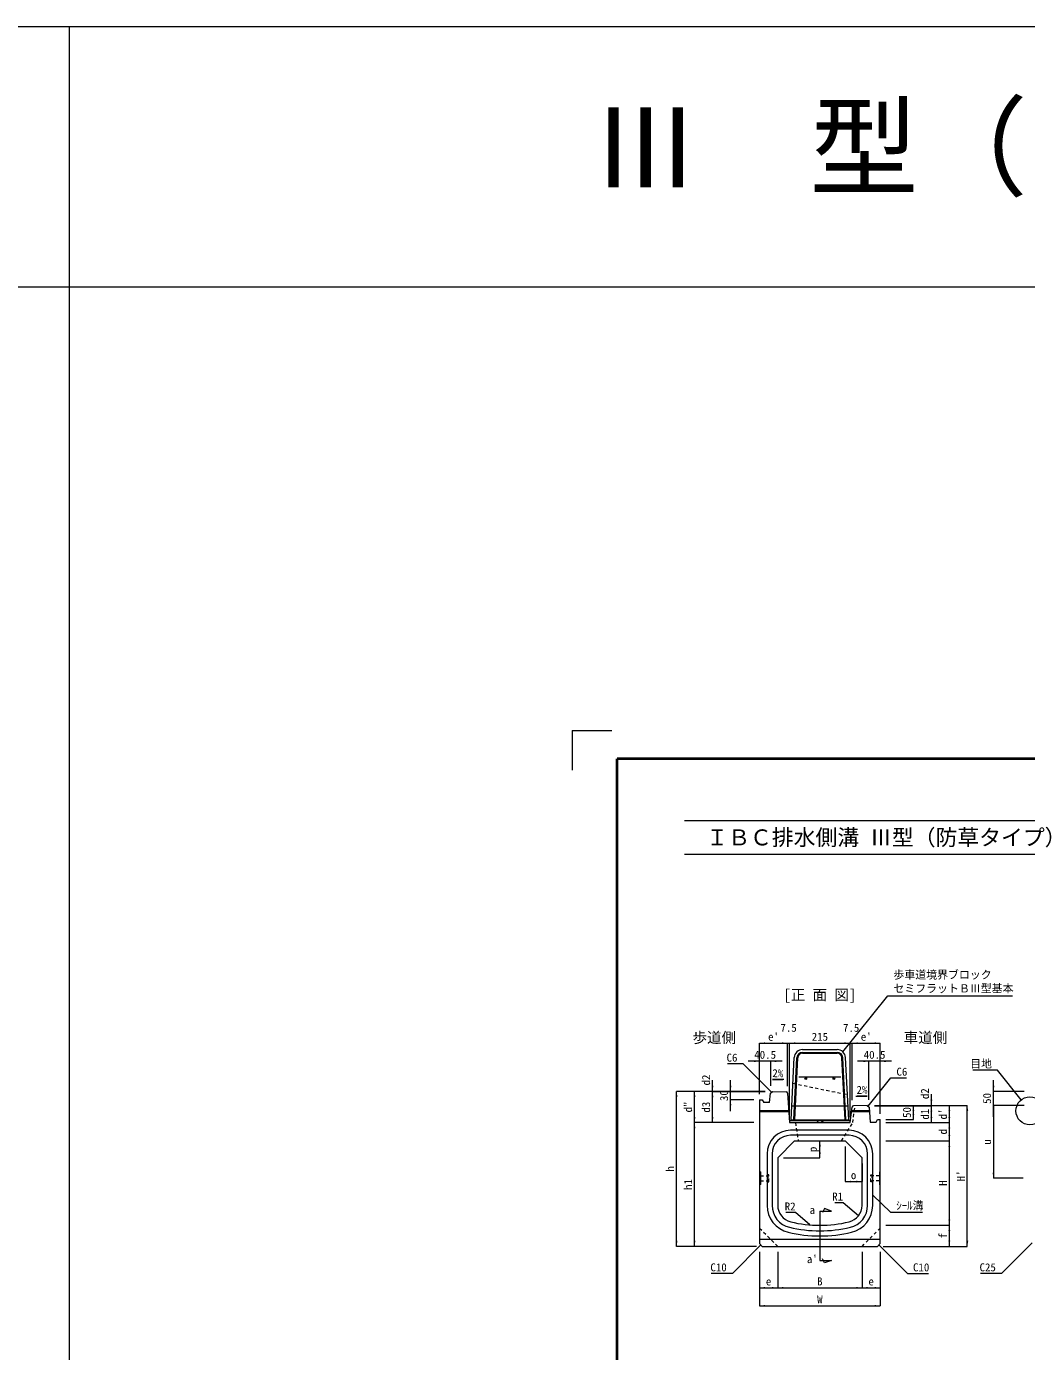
# Model space of a CAD drawing. Units: millimetres at full size. Extents: x 88303 to 103503, y -4520 to 5263.
# Drawn here: x 95751 to 99310, y 549 to 5263 of the extents above; entities that cross this region are included whole.
import ezdxf
from ezdxf.enums import TextEntityAlignment as Align

# ---------------------------------------------------------------- set-up
doc = ezdxf.new("R2010")
doc.units = ezdxf.units.MM
doc.header["$LTSCALE"] = 15
for name, pattern in [('USER1', [1.35, 0.75, -0.6]), ('USER2', [28.575, 19.05, -3.175, 3.175, -3.175]), ('USER3', [1.35, 0.75, -0.6])]:
    doc.linetypes.add(name, pattern=pattern)
for name, color, linetype, lineweight in [('0_2', 7, 'Continuous', 9), ('Defpoints_3', 7, 'Continuous', 13), ('インサート', 3, 'USER3', 9), ('図枠', 7, 'Continuous', 5), ('境界ブロック', 102, 'Continuous', 13), ('寸法線', 7, 'Continuous', 13), ('引出線', 4, 'Continuous', 13), ('排水孔', 30, 'Continuous', 5), ('本体', 2, 'Continuous', 13), ('枠', 5, 'Continuous', 20), ('目地', 132, 'Continuous', 5)]:
    doc.layers.add(name, color=color, linetype=linetype, lineweight=lineweight)
doc.layers.add('文字', color=7, linetype='Continuous')
doc.styles.add('ＭＳ ゴシック', font='')
doc.styles.get('ＭＳ ゴシック').set_extended_font_data('MS Gothic')

# ---------------------------------------------------------------- blocks, each defined once
blk = doc.blocks.new('filled_arrow')
at = {"color": 0, "linetype": 'Continuous', "lineweight": -2}
blk.add_solid([(7.5, 1.25), (0, 0), (7.5, -1.25)], dxfattribs=at)

msp = doc.modelspace()

# ---------------------------------------------------------------- hatches: boundary and pattern name
at = {"layer": '境界ブロック'}
for points in [[(98525.73, 1523.1, -0.41421), (98527.69, 1519.34, -0.41421), (98523.93, 1517.38, -1)], [(98625.73, 1523.1, -0.41421), (98627.69, 1519.34, -0.41421), (98623.93, 1517.38, -1)]]:
    msp.add_hatch(color=256, dxfattribs=at).paths.add_polyline_path(points)

# ---------------------------------------------------------------- linework, layer by layer
at = {"layer": 'Defpoints_3'}
for q in [(97834.54, 2758.13), (97693.12, 2616.71)]:
    msp.add_line((97693.12, 2758.13), q, dxfattribs=at)
at = {"layer": 'インサート'}
for p, q in [((98363.03, 1173.74), (98390.03, 1173.74)), ((98363.03, 1173.74), (98363.03, 1156.74)), ((98363.03, 1156.74), (98390.03, 1156.74)), ((98393.03, 1177.74), (98390.03, 1177.74)), ((98390.03, 1177.74), (98390.03, 1152.74)), ((98390.03, 1152.74), (98393.03, 1152.74)), ((98393.03, 1152.74), (98393.03, 1177.74)), ((98756.63, 1177.74), (98759.63, 1177.74)), ((98756.63, 1152.74), (98756.63, 1177.74)), ((98759.63, 1152.74), (98756.63, 1152.74)), ((98759.63, 1177.74), (98759.63, 1152.74)), ((98786.63, 1173.74), (98759.63, 1173.74)), ((98786.63, 1156.74), (98759.63, 1156.74)), ((98786.63, 1173.74), (98786.63, 1156.74))]:
    msp.add_line(p, q, dxfattribs=at)
at = {"layer": '図枠', "lineweight": 40}
for p in [(101553.12, 2658.13), (97853.12, -2841.87)]:
    msp.add_line(p, (97853.12, 2658.13), dxfattribs=at)
at = {"layer": '図枠', "lineweight": 13}
for p, q in [((98093.12, 2438.13), (101313.12, 2438.13)), ((98093.12, 2318.13), (101313.12, 2318.13))]:
    msp.add_line(p, q, dxfattribs=at)
at = {"layer": '境界ブロック'}
for p, q in [((98513.37, 1623.24), (98636.29, 1623.24)), ((98513.37, 1613.24), (98636.29, 1613.24)), ((98513.37, 1610.24), (98636.29, 1610.24)), ((98472.33, 1373.24), (98483.4, 1594.74)), ((98482.34, 1373.24), (98493.39, 1594.24)), ((98485.35, 1373.24), (98496.39, 1594.09)), ((98664.31, 1373.24), (98653.27, 1594.09)), ((98667.32, 1373.24), (98656.27, 1594.24)), ((98677.33, 1373.24), (98666.25, 1594.74)), ((98499.83, 1526.24), (98649.83, 1526.24)), ((98474.83, 1423.24), (98674.83, 1423.24)), ((98472.33, 1373.24), (98677.33, 1373.24))]:
    msp.add_line(p, q, dxfattribs=at)
at = {"layer": '境界ブロック', "linetype": 'USER1'}
msp.add_line((98478.83, 1503.24), (98672.83, 1463.24), dxfattribs=at)
at = {"layer": '境界ブロック'}
msp.add_lwpolyline([(98656.97, 1614.98), (98816.67, 1814.81), (99260.63, 1814.81)], dxfattribs=at)
for centre in [(98524.83, 1520.24), (98624.83, 1520.24)]:
    msp.add_circle(centre, 3, dxfattribs=at)
for centre, radius, start, end in [((98513.37, 1593.24), 30, 90, 177.13759), ((98513.37, 1593.24), 20, 90, 177.13759), ((98513.37, 1593.24), 17, 90, 177.13759), ((98636.29, 1593.24), 30, 2.86241, 90), ((98636.29, 1593.24), 20, 2.86241, 90), ((98636.29, 1593.24), 17, 2.86241, 90)]:
    msp.add_arc(centre, radius, start, end, dxfattribs=at)
at = {"layer": '寸法線'}
for p, q in [((98359.83, 1645.83), (98459.83, 1645.83)), ((98359.83, 1495.24), (98359.83, 1645.83)), ((98419.83, 1645.83), (98507.33, 1645.83)), ((98459.83, 1493.24), (98459.83, 1645.83)), ((98459.83, 1493.24), (98459.83, 1645.83)), ((98467.33, 1383.24), (98467.33, 1645.83)), ((98467.33, 1645.83), (98682.33, 1645.83)), ((98467.33, 1383.24), (98467.33, 1645.83)), ((98642.33, 1645.83), (98729.83, 1645.83)), ((98682.33, 1383.24), (98682.33, 1645.83)), ((98682.33, 1383.24), (98682.33, 1645.83)), ((98689.83, 1443.24), (98689.83, 1645.83)), ((98689.83, 1645.83), (98789.83, 1645.83)), ((98689.83, 1443.24), (98689.83, 1645.83)), ((98789.83, 1394.43), (98789.83, 1645.83)), ((98440.33, 1581.83), (98319.83, 1581.83)), ((98359.83, 1464.43), (98359.83, 1581.83)), ((98400.33, 1494.43), (98400.33, 1581.83)), ((98829.83, 1581.83), (98709.33, 1581.83)), ((98749.33, 1444.43), (98749.33, 1581.83)), ((98789.83, 1394.43), (98789.83, 1581.83)), ((98192.72, 1433.24), (98192.72, 1514.43)), ((98256.72, 1404.43), (98256.72, 1514.43)), ((99192.78, 1384.43), (99192.78, 1514.43)), ((98064.72, 923.24), (98064.72, 1474.43)), ((98380.33, 1474.43), (98064.72, 1474.43)), ((98128.72, 1363.24), (98128.72, 1474.43)), ((98380.33, 1474.43), (98128.72, 1474.43)), ((98380.33, 1474.43), (98192.72, 1474.43)), ((98192.72, 1363.24), (98192.72, 1473.24)), ((98380.18, 1473.24), (98192.72, 1473.24)), ((98380.18, 1473.24), (98192.72, 1473.24)), ((98380.33, 1474.43), (98256.72, 1474.43)), ((98971.64, 1383.24), (98971.64, 1464.43)), ((99302.53, 1474.43), (99192.78, 1474.43)), ((98339.83, 1444.43), (98256.72, 1444.43)), ((98769.33, 1424.43), (99035.64, 1424.43)), ((98769.33, 1424.43), (98971.64, 1424.43)), ((98769.33, 1424.43), (99099.64, 1424.43)), ((98769.33, 1424.43), (98907.64, 1424.43)), ((98769.43, 1423.24), (98971.64, 1423.24)), ((98769.43, 1423.24), (98971.64, 1423.24)), ((98907.64, 1374.43), (98907.64, 1424.43)), ((98971.64, 1363.24), (98971.64, 1423.24)), ((99035.64, 1363.24), (99035.64, 1424.43)), ((99099.64, 923.24), (99099.64, 1424.43)), ((99192.78, 1424.43), (99192.78, 1165.24)), ((99302.53, 1424.43), (99192.78, 1424.43)), ((99302.53, 1424.43), (99192.78, 1424.43)), ((98809.83, 1374.43), (98907.64, 1374.43)), ((98128.72, 923.24), (98128.72, 1363.24)), ((98339.83, 1363.24), (98128.72, 1363.24)), ((98339.83, 1363.24), (98128.72, 1363.24)), ((98339.83, 1363.24), (98192.72, 1363.24)), ((98809.83, 1363.24), (99035.64, 1363.24)), ((98809.83, 1363.24), (99035.64, 1363.24)), ((98809.83, 1363.24), (98971.64, 1363.24)), ((99035.64, 1298.24), (99035.64, 1363.24)), ((98504.83, 1298.24), (98574.83, 1298.24)), ((98574.83, 1238.24), (98574.83, 1298.24)), ((98664.83, 1278.24), (98664.83, 1153.5)), ((98809.83, 1298.24), (99035.64, 1298.24)), ((98809.83, 1298.24), (99035.64, 1298.24)), ((99035.64, 998.24), (99035.64, 1298.24)), ((98444.83, 1238.24), (98574.83, 1238.24)), ((98724.83, 1218.24), (98724.83, 1153.5)), ((98664.83, 1153.5), (98724.83, 1153.5)), ((99298.03, 1165.24), (99192.78, 1165.24)), ((98809.83, 998.24), (99035.64, 998.24)), ((98809.83, 998.24), (99035.64, 998.24)), ((99035.64, 923.24), (99035.64, 998.24)), ((98349.83, 923.24), (98064.72, 923.24)), ((98349.83, 923.24), (98128.72, 923.24)), ((98359.83, 903.24), (98359.83, 775.46)), ((98359.83, 903.24), (98359.83, 711.46)), ((98424.83, 903.24), (98424.83, 775.46)), ((98424.83, 903.24), (98424.83, 775.46)), ((98724.83, 903.24), (98724.83, 775.46)), ((98724.83, 903.24), (98724.83, 775.46)), ((98789.83, 903.24), (98789.83, 775.46)), ((98789.83, 903.24), (98789.83, 711.46)), ((98799.83, 923.24), (99035.64, 923.24)), ((98799.83, 923.24), (99099.64, 923.24)), ((98359.83, 775.46), (98424.83, 775.46)), ((98424.83, 775.46), (98724.83, 775.46)), ((98724.83, 775.46), (98789.83, 775.46)), ((98359.83, 711.46), (98789.83, 711.46))]:
    msp.add_line(p, q, dxfattribs=at)
at = {"layer": '引出線', "linetype": 'USER2', "lineweight": 9}
msp.add_line((98574.83, 1048.24), (98574.83, 873.24), dxfattribs=at)
at = {"layer": '引出線', "lineweight": 9}
for p, q in [((98574.83, 1048.24), (98616.47, 1048.24)), ((98591.71, 1057.44), (98584.55, 1043.12)), ((98616.47, 1048.24), (98591.71, 1057.44)), ((98574.83, 873.24), (98616.47, 873.24)), ((98591.71, 864.04), (98584.55, 878.36)), ((98616.47, 873.24), (98591.71, 864.04))]:
    msp.add_line(p, q, dxfattribs=at)
at = {"layer": '引出線'}
for points in [[(98402.96, 1471.39), (98301.5, 1572.85), (98246.17, 1572.85)], [(98746.58, 1421.38), (98827.32, 1522.84), (98882.65, 1522.84)], [(99291.42, 1444.38), (99207.34, 1550.4), (99118.66, 1550.4)], [(98762.83, 1105.45), (98826.73, 1044.85), (98940.69, 1044.85)], [(98539.23, 999.65), (98488.49, 1043.45), (98453.46, 1043.45)], [(98711.9, 1031.56), (98657.51, 1078.5), (98627.97, 1078.5)], [(98364.83, 928.24), (98263.37, 826.78), (98187.94, 826.78)], [(98784.83, 928.24), (98886.29, 826.78), (98961.72, 826.78)], [(99330.53, 935.74), (99221.25, 826.78), (99146.58, 826.78)]]:
    msp.add_lwpolyline(points, dxfattribs=at)
at = {"layer": '引出線', "lineweight": 9}
for points in [[(98447.01, 1516.3), (98406.65, 1517.11), (98442.58, 1516.39)], [(98702.68, 1457.19), (98743.05, 1458), (98707.11, 1457.28)]]:
    msp.add_lwpolyline(points, dxfattribs=at)
msp.add_circle((99322.53, 1405.24), 50, dxfattribs=at)
at = {"layer": '排水孔', "linetype": 'USER1', "lineweight": 9}
for p, q in [((98692.33, 1363.24), (98699.85, 1423.44)), ((98562.33, 1371.24), (98569.83, 1363.24)), ((98579.83, 1363.24), (98587.33, 1371.24)), ((98487.83, 1363.24), (98497.83, 1298.24)), ((98651.83, 1298.24), (98692.33, 1363.24))]:
    msp.add_line(p, q, dxfattribs=at)
at = {"layer": '本体'}
for p, q in [((98395.33, 1434.43), (98399.58, 1468.48)), ((98399.58, 1468.48), (98406.33, 1474.31)), ((98406.33, 1474.31), (98454.34, 1473.35)), ((98460.2, 1467.76), (98467.33, 1363.24)), ((98359.83, 1444.43), (98359.83, 933.24)), ((98359.83, 1444.43), (98369.83, 1444.43)), ((98369.83, 1444.43), (98374.83, 1434.43)), ((98395.33, 1434.43), (98374.83, 1434.43)), ((98682.33, 1363.24), (98689.19, 1418.09)), ((98743.33, 1424.31), (98695.02, 1423.34)), ((98743.33, 1424.31), (98749.83, 1418.45)), ((98749.83, 1418.45), (98754.33, 1364.43)), ((98774.83, 1364.43), (98779.83, 1374.43)), ((98779.83, 1374.43), (98789.83, 1374.43)), ((98789.83, 933.24), (98789.83, 1374.43)), ((98467.33, 1363.24), (98682.33, 1363.24)), ((98754.33, 1364.43), (98774.83, 1364.43)), ((98424.83, 1238.24), (98484.83, 1298.24)), ((98484.83, 1298.24), (98664.83, 1298.24)), ((98664.83, 1298.24), (98724.83, 1238.24)), ((98424.83, 1238.24), (98424.83, 1068.77)), ((98724.83, 1068.77), (98724.83, 1238.24)), ((98359.83, 933.24), (98369.83, 923.24)), ((98369.83, 923.24), (98779.83, 923.24)), ((98779.83, 923.24), (98789.83, 933.24))]:
    msp.add_line(p, q, dxfattribs=at)
at = {"layer": '本体', "lineweight": 9}
for p, q in [((98466.78, 1371.24), (98683.33, 1371.24)), ((98359.83, 1189.74), (98363.03, 1187.74)), ((98363.03, 1187.74), (98363.03, 1142.74)), ((98789.83, 1189.74), (98786.63, 1187.74)), ((98786.63, 1187.74), (98786.63, 1142.74)), ((98363.03, 1142.74), (98359.83, 1140.74)), ((98786.63, 1142.74), (98789.83, 1140.74)), ((98359.83, 948.24), (98789.83, 948.24))]:
    msp.add_line(p, q, dxfattribs=at)
at = {"layer": '本体', "linetype": 'USER1', "lineweight": 9}
for p, q in [((98359.83, 988.24), (98424.83, 923.24)), ((98724.83, 923.24), (98789.83, 988.24))]:
    msp.add_line(p, q, dxfattribs=at)
at = {"layer": '本体'}
for centre, radius, start, end in [((98454.22, 1467.35), 6, 3.90049, 88.85424), ((98695.14, 1417.34), 6, 91.14576, 172.87498), ((98484.83, 1068.77), 60, 180, 256.65764), ((98664.83, 1068.77), 60, 283.34236, 0), ((98574.83, 1448.24), 450, 256.65764, 283.34236)]:
    msp.add_arc(centre, radius, start, end, dxfattribs=at)
at = {"layer": '枠'}
for p, q in [((88303.12, 5263.01), (95903.12, 5263.01)), ((95903.12, 5263.01), (103503.12, 5263.01)), ((95903.12, 5263.01), (95903.12, -4520.17)), ((88303.12, 4336.43), (95903.12, 4336.43)), ((95903.12, 4336.43), (103503.12, 4336.43))]:
    msp.add_line(p, q, dxfattribs=at)
at = {"layer": '目地'}
for p, q in [((98464.47, 1405.24), (98359.83, 1405.24)), ((98464.74, 1401.24), (98359.83, 1401.24)), ((98751.26, 1401.24), (98687.08, 1401.24)), ((98750.93, 1405.24), (98687.58, 1405.24)), ((98678.83, 1336.24), (98470.83, 1336.24)), ((98678.83, 1318.24), (98470.83, 1318.24)), ((98386.83, 1252.24), (98386.83, 1068.77)), ((98404.83, 1252.24), (98404.83, 1068.77)), ((98744.83, 1068.77), (98744.83, 1252.24)), ((98762.83, 1068.77), (98762.83, 1252.24))]:
    msp.add_line(p, q, dxfattribs=at)
for centre, radius, start, end in [((98470.83, 1252.24), 84, 90, 180), ((98678.83, 1252.24), 84, 0, 90), ((98470.83, 1252.24), 66, 90, 180), ((98678.83, 1252.24), 66, 0, 90), ((98484.83, 1068.77), 98, 180, 256.65764), ((98484.83, 1068.77), 80, 180, 256.65764), ((98664.83, 1068.77), 80, 283.34236, 0), ((98664.83, 1068.77), 98, 283.34236, 0), ((98574.83, 1448.24), 470, 256.65764, 283.34236), ((98574.83, 1448.24), 488, 256.65764, 283.34236)]:
    msp.add_arc(centre, radius, start, end, dxfattribs=at)

# ---------------------------------------------------------------- block references
at = {"layer": '境界ブロック', "xscale": 0.133, "yscale": 0.133, "rotation": 51.4}
msp.add_blockref('filled_arrow', (98656.97, 1614.98), dxfattribs=at)
at = {"layer": '寸法線', "xscale": 2.67, "yscale": 2.67}
for p in [(98359.83, 1645.83), (98467.33, 1645.83), (98467.33, 1645.83), (98689.83, 1645.83), (98689.83, 1645.83), (98400.33, 1581.83), (98789.83, 1581.83), (98664.83, 1153.5), (98359.83, 775.46), (98424.83, 775.46), (98724.83, 775.46), (98359.83, 711.46)]:
    msp.add_blockref('filled_arrow', p, dxfattribs=at)
for p, rotation in [((98459.83, 1645.83), 180), ((98459.83, 1645.83), 180), ((98682.33, 1645.83), 180), ((98682.33, 1645.83), 180), ((98789.83, 1645.83), 180), ((98359.83, 1581.83), 180), ((98749.33, 1581.83), 180), ((98064.72, 1474.43), 270), ((98128.72, 1474.43), 270), ((98192.72, 1474.43), 90), ((98192.72, 1473.24), 270), ((98192.72, 1473.24), 270), ((98256.72, 1474.43), 90), ((99192.78, 1474.43), 90), ((98256.72, 1444.43), 270), ((98907.64, 1424.43), 270), ((98971.64, 1424.43), 90), ((98971.64, 1423.24), 270), ((98971.64, 1423.24), 270), ((99035.64, 1424.43), 270), ((99099.64, 1424.43), 270), ((99192.78, 1424.43), 270), ((99192.78, 1424.43), 270), ((98128.72, 1363.24), 90), ((98192.72, 1363.24), 90), ((98907.64, 1374.43), 90), ((98971.64, 1363.24), 90), ((99035.64, 1363.24), 90), ((98128.72, 1363.24), 270), ((99035.64, 1363.24), 270), ((98574.83, 1298.24), 270), ((99035.64, 1298.24), 90), ((99035.64, 1298.24), 270), ((98574.83, 1238.24), 90), ((99192.78, 1165.24), 90), ((98724.83, 1153.5), 180), ((99035.64, 998.24), 90), ((99035.64, 998.24), 270), ((98064.72, 923.24), 90), ((98128.72, 923.24), 90), ((99035.64, 923.24), 90), ((99099.64, 923.24), 90), ((98424.83, 775.46), 180), ((98724.83, 775.46), 180), ((98789.83, 775.46), 180), ((98789.83, 711.46), 180)]:
    msp.add_blockref('filled_arrow', p, dxfattribs=dict(at, rotation=rotation))
at = {"layer": '引出線', "lineweight": 9, "xscale": 0.133, "yscale": 0.133}
for p, rotation in [((98447.01, 1516.3), 178.9), ((98702.68, 1457.19), 1.1)]:
    msp.add_blockref('filled_arrow', p, dxfattribs=dict(at, rotation=rotation))
at = {"layer": '引出線', "xscale": 0.133, "yscale": 0.133}
for p, rotation in [((98402.96, 1471.39), 135), ((98746.58, 1421.38), 51.5), ((99291.42, 1444.38), 128.4), ((98762.83, 1105.45), 316.5), ((98539.23, 999.65), 139.2), ((98711.9, 1031.56), 139.2), ((98364.83, 928.24), 225), ((98784.83, 928.24), 315)]:
    msp.add_blockref('filled_arrow', p, dxfattribs=dict(at, rotation=rotation))

# ---------------------------------------------------------------- texts
at = {"layer": '0_2', "style": 'ＭＳ ゴシック'}
msp.add_text('Ⅲ\u3000型（防草タイプ）', height=284.8, dxfattribs=at).set_placement((99703.12, 4833.81), align=Align.MIDDLE_CENTER)
at = {"layer": '図枠', "style": 'ＭＳ ゴシック'}
msp.add_text('\u3000ＩＢＣ排水側溝 Ⅲ型（防草タイプ）', height=56.96, dxfattribs=at).set_placement((98093.12, 2378.13), align=Align.MIDDLE_LEFT)
at = {"layer": '境界ブロック', "style": 'ＭＳ ゴシック'}
for s, p in [('歩車道境界ブロック', (98836.67, 1866.68)), ('セミフラットＢⅢ型基本', (98836.67, 1817.93))]:
    msp.add_text(s, height=28.48, dxfattribs=at).set_placement(p, align=Align.BOTTOM_LEFT)
at = {"layer": '寸法線', "style": 'ＭＳ ゴシック'}
for s, p in [('7.5', (98463.58, 1700.83)), ('7.5', (98686.08, 1700.83)), ("e'", (98409.83, 1668.83)), ('215', (98574.83, 1668.83)), ("e'", (98739.83, 1668.83)), ('40.5', (98380.08, 1604.83)), ('40.5', (98769.58, 1604.83)), ('o', (98694.83, 1176.5)), ('e', (98392.33, 798.46)), ('B', (98574.83, 798.46)), ('e', (98757.33, 798.46)), ('W', (98574.83, 734.46))]:
    msp.add_text(s, height=28.48, dxfattribs=at).set_placement(p, align=Align.MIDDLE_CENTER)
for s, p in [('d2', (98169.72, 1514.88)), ('30', (98233.72, 1459.43)), ('d2', (98948.64, 1466.3)), ('50', (99169.78, 1449.43)), ('d"', (98105.72, 1418.83)), ('d3', (98169.72, 1418.24)), ('50', (98884.64, 1399.43)), ('d1', (98948.64, 1393.24)), ("d'", (99012.64, 1393.83)), ('d', (99012.64, 1330.74)), ('p', (98549.32, 1268.24)), ('u', (99169.78, 1294.83)), ('h', (98041.72, 1198.83)), ("H'", (99076.64, 1173.83)), ('h1', (98105.72, 1143.24)), ('H', (99012.64, 1148.24)), ('f', (99012.64, 960.74))]:
    msp.add_text(s, height=28.48, rotation=90, dxfattribs=at).set_placement(p, align=Align.MIDDLE_CENTER)
at = {"layer": '引出線', "style": 'ＭＳ ゴシック'}
for s, p in [('C6', (98281.5, 1608.85)), ('目地', (99187.34, 1587.16)), ('R1', (98657.51, 1114.5)), ('R2', (98488.49, 1079.45)), ('C10', (98243.37, 862.78)), ('C25', (99201.25, 862.78))]:
    msp.add_text(s, height=28.48, dxfattribs=at).set_placement(p, align=Align.TOP_RIGHT)
for s, p in [('C6', (98847.32, 1558.84)), ('ｼｰﾙ溝', (98846.73, 1082.53)), ('C10', (98906.29, 862.78))]:
    msp.add_text(s, height=28.48, dxfattribs=at).set_placement(p, align=Align.TOP_LEFT)
for rotation, p in [(358.854, (98425.35, 1553.35)), (1.146, (98724.35, 1494.24))]:
    msp.add_text('2%', height=28.48, rotation=rotation, dxfattribs=at).set_placement(p, align=Align.TOP_CENTER)
for s, p in [('a', (98547.73, 1052.88)), ("a'", (98547.73, 877.88))]:
    msp.add_text(s, height=28.48, dxfattribs=at).set_placement(p, align=Align.MIDDLE_CENTER)
at = {"layer": '文字', "style": 'ＭＳ ゴシック'}
for s, p in [('[正 面 図]', (98574.83, 1817.85)), ('歩道側', (98199.06, 1665.92)), ('車道側', (98950.6, 1665.92))]:
    msp.add_text(s, height=37.98, dxfattribs=at).set_placement(p, align=Align.MIDDLE_CENTER)

doc.saveas('drawing.dxf')
